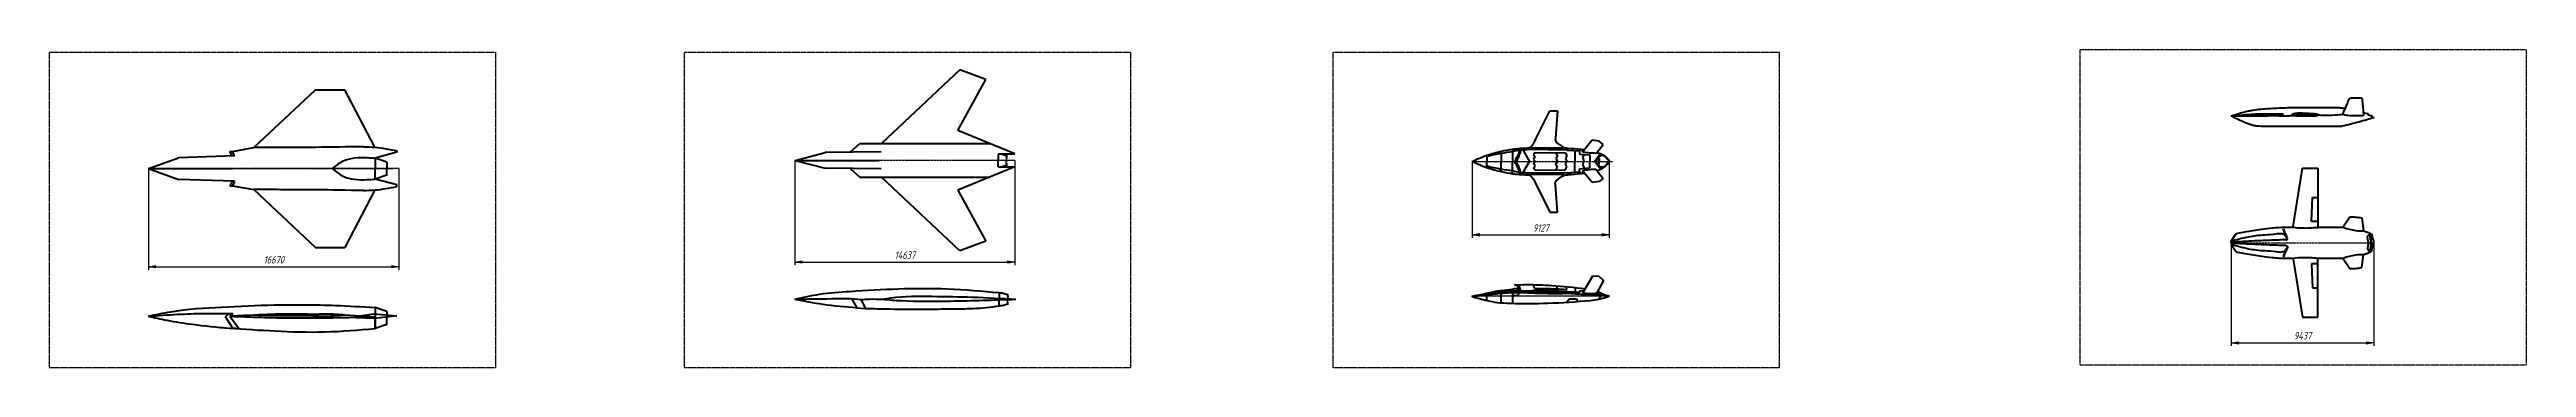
# Model space of a CAD drawing. Header units: millimetres. Extents: x -985956116104 to 1932156, y -552630487266 to 633586.
# Drawn here: x 27582 to 29230, y -231651 to -231440 of the extents above; entities that cross this region are included whole.
import ezdxf

# ---------------------------------------------------------------- set-up
doc = ezdxf.new("R2010")
doc.units = ezdxf.units.MM
doc.linetypes.add('CENTER', pattern=[2, 1.25, -0.25, 0.25, -0.25])
doc.linetypes.add('DASHED', pattern=[0.75, 0.5, -0.25])
for name, color, linetype, lineweight in [('_axes (Оси)', 6, 'CENTER', 30), ('_basic (Основной)', 4, 'Continuous', 60), ('_contour (Тонкий)', 7, 'Continuous', 30), ('_invisible (Невидимый)', 1, 'DASHED', 30)]:
    doc.layers.add(name, color=color, linetype=linetype, lineweight=lineweight)
doc.styles.add('ESKD', font='eskd.shx', dxfattribs={"oblique": 15, "height": 5})
doc.dimstyles.new('ESKD', dxfattribs={"dimtxt": 5, "dimasz": 5, "dimexe": 2, "dimexo": 0, "dimgap": 2, "dimtad": 1, "dimtoh": 1, "dimzin": 12, "dimdsep": 46, "dimtxsty": 'ESKD', "dimblk1": 'OPEN', "dimblk2": 'OPEN', "dimsah": 1, "dimcen": 5, "dimclrd": 256, "dimclre": 256, "dimclrt": 2, "dimadec": 0, "dimazin": 0, "dimtfac": 1, "dimtmove": 0, "dimatfit": 3, "dimldrblk": 'OPEN', "dimfxl": 1, "dimtolj": 1, "dimtzin": 12, "dimlwd": -1, "dimlwe": -1, "dimarcsym": 0})

# ---------------------------------------------------------------- blocks, each defined once
blk = doc.blocks.new('_OPEN')
at = {"color": 0, "linetype": 'ByBlock'}
for p, q in [((-1, 0.17), (0, 0)), ((0, 0), (-1, -0.17)), ((0, 0), (-1, 0))]:
    blk.add_line(p, q, dxfattribs=at)
blk = doc.blocks.new('*D89')
at = {"layer": '_contour (Тонкий)', "transparency": 16777216}
for p, q in [((27647.9, -231519), (27647.9, -231586.3)), ((27814.6, -231519), (27814.6, -231586.3)), ((27652.9, -231584.3), (27809.6, -231584.3))]:
    blk.add_line(p, q, dxfattribs=at)
at = {"layer": 'Defpoints', "color": 0, "transparency": 16777216}
for p in [(27647.9, -231519), (27814.6, -231519), (27814.6, -231584.3)]:
    blk.add_point(p, dxfattribs=at)
at = {"layer": '_contour (Тонкий)', "transparency": 16777216, "xscale": 5, "yscale": 5, "zscale": 5, "rotation": 180}
blk.add_blockref('_OPEN', (27647.9, -231584.3), dxfattribs=at)
at = {"layer": '_contour (Тонкий)', "transparency": 16777216, "xscale": 5, "yscale": 5, "zscale": 5}
blk.add_blockref('_OPEN', (27814.6, -231584.3), dxfattribs=at)
at = {"layer": '_contour (Тонкий)', "color": 2, "transparency": 16777216, "insert": (27731.3, -231579.7), "char_height": 5, "attachment_point": 5, "style": 'ESKD'}
blk.add_mtext('\\A1;16670', dxfattribs=at)
blk = doc.blocks.new('*D90')
at = {"layer": '_contour (Тонкий)', "transparency": 16777216}
for p, q in [((28078.1, -231513.5), (28078.1, -231583.2)), ((28224.4, -231513.5), (28224.4, -231583.2)), ((28083.1, -231581.2), (28219.4, -231581.2))]:
    blk.add_line(p, q, dxfattribs=at)
at = {"layer": 'Defpoints', "color": 0, "transparency": 16777216}
for p in [(28078.1, -231513.5), (28224.4, -231513.5), (28224.4, -231581.2)]:
    blk.add_point(p, dxfattribs=at)
at = {"layer": '_contour (Тонкий)', "transparency": 16777216, "xscale": 5, "yscale": 5, "zscale": 5, "rotation": 180}
blk.add_blockref('_OPEN', (28078.1, -231581.2), dxfattribs=at)
at = {"layer": '_contour (Тонкий)', "transparency": 16777216, "xscale": 5, "yscale": 5, "zscale": 5}
blk.add_blockref('_OPEN', (28224.4, -231581.2), dxfattribs=at)
at = {"layer": '_contour (Тонкий)', "color": 2, "transparency": 16777216, "insert": (28151.3, -231576.6), "char_height": 5, "attachment_point": 5, "style": 'ESKD'}
blk.add_mtext('\\A1;14637', dxfattribs=at)
blk = doc.blocks.new('*D91')
at = {"layer": '_contour (Тонкий)', "transparency": 16777216}
for p, q in [((28528.9, -231514.2), (28528.9, -231565.1)), ((28620.1, -231514.2), (28620.1, -231565.1)), ((28533.9, -231563.1), (28615.1, -231563.1))]:
    blk.add_line(p, q, dxfattribs=at)
at = {"layer": 'Defpoints', "color": 0, "transparency": 16777216}
for p in [(28528.9, -231514.2), (28620.1, -231514.2), (28620.1, -231563.1)]:
    blk.add_point(p, dxfattribs=at)
at = {"layer": '_contour (Тонкий)', "transparency": 16777216, "xscale": 5, "yscale": 5, "zscale": 5, "rotation": 180}
blk.add_blockref('_OPEN', (28528.9, -231563.1), dxfattribs=at)
at = {"layer": '_contour (Тонкий)', "transparency": 16777216, "xscale": 5, "yscale": 5, "zscale": 5}
blk.add_blockref('_OPEN', (28620.1, -231563.1), dxfattribs=at)
at = {"layer": '_contour (Тонкий)', "color": 2, "transparency": 16777216, "insert": (28574.5, -231558.5), "char_height": 5, "attachment_point": 5, "style": 'ESKD'}
blk.add_mtext('\\A1;9127', dxfattribs=at)
blk = doc.blocks.new('*D92')
at = {"layer": '_contour (Тонкий)', "transparency": 16777216}
for p, q in [((29034, -231568.3), (29034, -231637.1)), ((29128.8, -231568.3), (29128.8, -231637.1)), ((29039, -231635.1), (29123.8, -231635.1))]:
    blk.add_line(p, q, dxfattribs=at)
at = {"layer": 'Defpoints', "color": 0, "transparency": 16777216}
for p in [(29034, -231568.3), (29128.8, -231568.3), (29128.8, -231635.1)]:
    blk.add_point(p, dxfattribs=at)
at = {"layer": '_contour (Тонкий)', "transparency": 16777216, "xscale": 5, "yscale": 5, "zscale": 5, "rotation": 180}
blk.add_blockref('_OPEN', (29034, -231635.1), dxfattribs=at)
at = {"layer": '_contour (Тонкий)', "transparency": 16777216, "xscale": 5, "yscale": 5, "zscale": 5}
blk.add_blockref('_OPEN', (29128.8, -231635.1), dxfattribs=at)
at = {"layer": '_contour (Тонкий)', "color": 2, "transparency": 16777216, "insert": (29081.4, -231630.3), "char_height": 5, "attachment_point": 5, "style": 'ESKD'}
blk.add_mtext('\\A1;9437', dxfattribs=at)

msp = doc.modelspace()

# ---------------------------------------------------------------- linework, layer by layer
at = {"layer": '_axes (Оси)', "transparency": 33554687}
for p, q in [((27647.891, -231518.975), (27768.791, -231518.975)), ((27647.891, -231518.975), (27810.95, -231518.975)), ((27647.891, -231518.975), (27798.691, -231518.975)), ((27647.891, -231518.975), (27768.791, -231518.975)), ((27647.891, -231518.975), (27810.95, -231518.975)), ((27647.891, -231518.975), (27798.691, -231518.975)), ((27814.591, -231518.975), (27647.891, -231518.975)), ((27647.891, -231518.975), (27768.791, -231518.975)), ((27647.891, -231518.975), (27810.95, -231518.975)), ((27647.891, -231518.975), (27798.691, -231518.975)), ((27647.891, -231518.975), (27768.791, -231518.975)), ((27647.891, -231518.975), (27810.95, -231518.975)), ((27647.891, -231518.975), (27798.691, -231518.975)), ((27814.591, -231518.975), (27647.891, -231518.975)), ((27647.891, -231518.975), (27768.791, -231518.975)), ((27647.891, -231518.975), (27810.95, -231518.975)), ((27647.891, -231518.975), (27798.691, -231518.975)), ((27647.891, -231518.975), (27768.791, -231518.975)), ((27647.891, -231518.975), (27810.95, -231518.975)), ((27647.891, -231518.975), (27798.691, -231518.975)), ((27814.591, -231518.975), (27647.891, -231518.975)), ((27647.891, -231518.975), (27768.791, -231518.975)), ((27647.891, -231518.975), (27810.95, -231518.975)), ((27647.891, -231518.975), (27798.691, -231518.975)), ((27647.891, -231518.975), (27768.791, -231518.975)), ((27647.891, -231518.975), (27810.95, -231518.975)), ((27647.891, -231518.975), (27798.691, -231518.975)), ((27814.591, -231518.975), (27647.891, -231518.975)), ((27647.891, -231518.975), (27768.791, -231518.975)), ((27647.891, -231518.975), (27810.95, -231518.975)), ((27647.891, -231518.975), (27798.691, -231518.975)), ((27647.891, -231518.975), (27768.791, -231518.975)), ((27647.891, -231518.975), (27810.95, -231518.975)), ((27647.891, -231518.975), (27798.691, -231518.975)), ((27814.591, -231518.975), (27647.891, -231518.975)), ((27647.891, -231518.975), (27768.791, -231518.975)), ((27647.891, -231518.975), (27810.95, -231518.975)), ((27647.891, -231518.975), (27798.691, -231518.975)), ((27647.891, -231518.975), (27768.791, -231518.975)), ((27647.891, -231518.975), (27810.95, -231518.975)), ((27647.891, -231518.975), (27798.691, -231518.975)), ((27814.591, -231518.975), (27647.891, -231518.975)), ((27647.891, -231518.975), (27768.791, -231518.975)), ((27647.891, -231518.975), (27810.95, -231518.975)), ((27647.891, -231518.975), (27798.691, -231518.975)), ((27647.891, -231518.975), (27768.791, -231518.975)), ((27647.891, -231518.975), (27810.95, -231518.975)), ((27647.891, -231518.975), (27798.691, -231518.975)), ((27814.591, -231518.975), (27647.891, -231518.975)), ((27647.891, -231518.975), (27768.791, -231518.975)), ((27647.891, -231518.975), (27810.95, -231518.975)), ((27647.891, -231518.975), (27798.691, -231518.975)), ((27647.891, -231518.975), (27768.791, -231518.975)), ((27647.891, -231518.975), (27810.95, -231518.975)), ((27647.891, -231518.975), (27798.691, -231518.975)), ((27814.591, -231518.975), (27647.891, -231518.975)), ((27647.891, -231518.975), (27768.791, -231518.975)), ((27647.891, -231518.975), (27810.95, -231518.975)), ((27647.891, -231518.975), (27798.691, -231518.975)), ((27647.891, -231518.975), (27768.791, -231518.975)), ((27647.891, -231518.975), (27810.95, -231518.975)), ((27647.891, -231518.975), (27798.691, -231518.975)), ((27814.591, -231518.975), (27647.891, -231518.975)), ((27647.891, -231518.975), (27768.791, -231518.975)), ((27647.891, -231518.975), (27810.95, -231518.975)), ((27647.891, -231518.975), (27798.691, -231518.975)), ((27647.891, -231518.975), (27768.791, -231518.975)), ((27647.891, -231518.975), (27810.95, -231518.975)), ((27647.891, -231518.975), (27798.691, -231518.975)), ((27814.591, -231518.975), (27647.891, -231518.975)), ((27647.891, -231518.975), (27768.791, -231518.975)), ((27647.891, -231518.975), (27810.95, -231518.975)), ((27647.891, -231518.975), (27798.691, -231518.975)), ((27647.891, -231518.975), (27768.791, -231518.975)), ((27647.891, -231518.975), (27810.95, -231518.975)), ((27647.891, -231518.975), (27798.691, -231518.975)), ((27814.591, -231518.975), (27647.891, -231518.975)), ((27647.891, -231518.975), (27768.791, -231518.975)), ((27647.891, -231518.975), (27810.95, -231518.975)), ((27647.891, -231518.975), (27798.691, -231518.975)), ((27647.891, -231518.975), (27768.791, -231518.975)), ((27647.891, -231518.975), (27810.95, -231518.975)), ((27647.891, -231518.975), (27798.691, -231518.975)), ((27814.591, -231518.975), (27647.891, -231518.975)), ((27647.891, -231518.975), (27768.791, -231518.975)), ((27647.891, -231518.975), (27810.95, -231518.975)), ((27647.891, -231518.975), (27798.691, -231518.975)), ((27647.891, -231518.975), (27768.791, -231518.975)), ((27647.891, -231518.975), (27810.95, -231518.975)), ((27647.891, -231518.975), (27798.691, -231518.975)), ((27814.591, -231518.975), (27647.891, -231518.975)), ((27647.891, -231518.975), (27768.791, -231518.975)), ((27647.891, -231518.975), (27810.95, -231518.975)), ((27647.891, -231518.975), (27798.691, -231518.975)), ((27647.891, -231518.975), (27768.791, -231518.975)), ((27647.891, -231518.975), (27810.95, -231518.975)), ((27647.891, -231518.975), (27798.691, -231518.975)), ((27814.591, -231518.975), (27647.891, -231518.975)), ((27647.891, -231518.975), (27768.791, -231518.975)), ((27647.891, -231518.975), (27810.95, -231518.975)), ((27647.891, -231518.975), (27798.691, -231518.975)), ((27647.891, -231518.975), (27768.791, -231518.975)), ((27647.891, -231518.975), (27810.95, -231518.975)), ((27647.891, -231518.975), (27798.691, -231518.975)), ((27814.591, -231518.975), (27647.891, -231518.975)), ((27647.891, -231518.975), (27768.791, -231518.975)), ((27647.891, -231518.975), (27810.95, -231518.975)), ((27647.891, -231518.975), (27798.691, -231518.975)), ((27647.891, -231518.975), (27768.791, -231518.975)), ((27647.891, -231518.975), (27810.95, -231518.975)), ((27647.891, -231518.975), (27798.691, -231518.975)), ((27814.591, -231518.975), (27647.891, -231518.975)), ((28224.434, -231513.461), (28078.134, -231513.461)), ((28224.434, -231513.461), (28078.134, -231513.461)), ((28528.865, -231514.157), (28622.442, -231514.157)), ((28528.865, -231514.157), (28622.442, -231514.157)), ((29034.019, -231568.314), (29128.751, -231568.314)), ((29034.019, -231568.314), (29128.751, -231568.314))]:
    msp.add_line(p, q, dxfattribs=at)
at = {"layer": '_basic (Основной)', "transparency": 33554687}
for p, q in [((28187.843, -231453.253), (28135.655, -231502.261)), ((28186.475, -231493.6), (28205.242, -231459.526)), ((28205.242, -231459.526), (28187.843, -231453.253)), ((27718.115, -231504.975), (27759.041, -231466.43)), ((27759.041, -231466.43), (27778.541, -231466.43)), ((27798.592, -231504.764), (27778.541, -231466.43)), ((28224.434, -231509.042), (28186.475, -231493.6)), ((28570.994, -231499.66), (28580.472, -231480.397)), ((28580.472, -231480.397), (28585.66, -231480.395)), ((28585.66, -231480.395), (28584.226, -231498.636)), ((29081.482, -231483.104), (29074.657, -231482.931)), ((29127.634, -231483.798), (29127.634, -231484.972)), ((29127.634, -231484.972), (29129.037, -231484.972)), ((27647.891, -231518.975), (27667.993, -231511.826)), ((27705.161, -231510.531), (27667.993, -231511.826)), ((27703.61, -231510.693), (27702.115, -231507.475)), ((27702.115, -231507.475), (27703.741, -231507.475)), ((27703.741, -231507.475), (27718.115, -231504.975)), ((27705.161, -231510.531), (27703.741, -231507.475)), ((27798.723, -231512.005), (27798.803, -231518.975)), ((27813.234, -231508.101), (27798.803, -231511.983)), ((27806.464, -231514.683), (27798.803, -231511.983)), ((27813.234, -231507.045), (27813.234, -231508.101)), ((28078.21, -231513.461), (28098.311, -231508.321)), ((28135.479, -231507.777), (28098.311, -231508.321)), ((28115.174, -231507.777), (28121.23, -231502.261)), ((28121.23, -231502.261), (28207.764, -231502.261)), ((28213.37, -231509.042), (28213.37, -231513.461)), ((28213.37, -231509.042), (28224.434, -231509.042)), ((28213.37, -231509.223), (28215.284, -231509.223)), ((28215.284, -231509.223), (28219.333, -231510.424)), ((28219.281, -231510.868), (28218.537, -231511.326)), ((28218.537, -231511.326), (28219.241, -231511.966)), ((28219.241, -231511.966), (28218.558, -231512.718)), ((28219.333, -231510.424), (28218.85, -231510.633)), ((28218.85, -231510.633), (28219.281, -231510.868)), ((28538.493, -231510.088), (28538.493, -231514.157)), ((28548.215, -231507.384), (28548.215, -231514.157)), ((28555.763, -231505.955), (28555.763, -231514.157)), ((28562.524, -231506.566), (28567.085, -231514.157)), ((28566.134, -231506.332), (28564.532, -231505.283)), ((28592.016, -231506.593), (28566.134, -231506.332)), ((28567.923, -231505.425), (28566.961, -231504.923)), ((28589.681, -231505.429), (28567.923, -231505.425)), ((28570.649, -231511.198), (28569.602, -231512.783)), ((28570.707, -231508.212), (28569.714, -231509.714)), ((28569.714, -231509.714), (28570.649, -231511.198)), ((28570.707, -231508.212), (28591.04, -231508.48)), ((28584.532, -231508.394), (28585.507, -231510.386)), ((28585.507, -231510.386), (28584.537, -231512.215)), ((28584.537, -231512.215), (28585.572, -231514.157)), ((28590.346, -231504.955), (28589.681, -231505.429)), ((28591.925, -231510.461), (28590.893, -231512.245)), ((28590.893, -231512.245), (28591.856, -231514.157)), ((28591.04, -231508.48), (28591.925, -231510.461)), ((28592.929, -231505.369), (28592.016, -231506.593)), ((28592.016, -231506.593), (28600.342, -231507.194)), ((28597.217, -231506.968), (28597.243, -231514.157)), ((28600.342, -231507.194), (28600.837, -231506.037)), ((28600.342, -231507.194), (28600.345, -231509.285)), ((28600.345, -231509.285), (28607.07, -231509.816)), ((28602.466, -231511.826), (28603.264, -231509.515)), ((28602.466, -231511.826), (28603.202, -231514.157)), ((28608.723, -231500.046), (28602.944, -231507.041)), ((28607.07, -231509.816), (28607.07, -231514.157)), ((28613.421, -231500.775), (28608.723, -231500.046)), ((28614.178, -231508.945), (28610.375, -231514.157)), ((28611.249, -231508.819), (28616.01, -231502.835)), ((28613.264, -231512.242), (28612.182, -231512.235)), ((28613.123, -231512.241), (28613.112, -231514.157)), ((28613.264, -231512.242), (28613.264, -231514.157)), ((28616.01, -231502.835), (28613.421, -231500.775)), ((27647.891, -231518.975), (27687.891, -231518.975)), ((27647.891, -231518.975), (27703.891, -231518.975)), ((27647.891, -231518.975), (27667.993, -231526.124)), ((27647.891, -231518.975), (27687.891, -231518.975)), ((27647.891, -231518.975), (27703.891, -231518.975)), ((27647.891, -231518.975), (27687.891, -231518.975)), ((27647.891, -231518.975), (27703.891, -231518.975)), ((27647.891, -231518.975), (27687.891, -231518.975)), ((27647.891, -231518.975), (27703.891, -231518.975)), ((27647.891, -231518.975), (27687.891, -231518.975)), ((27647.891, -231518.975), (27703.891, -231518.975)), ((27647.891, -231518.975), (27687.891, -231518.975)), ((27647.891, -231518.975), (27703.891, -231518.975)), ((27647.891, -231518.975), (27687.891, -231518.975)), ((27647.891, -231518.975), (27703.891, -231518.975)), ((27647.891, -231518.975), (27687.891, -231518.975)), ((27647.891, -231518.975), (27703.891, -231518.975)), ((27647.891, -231518.975), (27687.891, -231518.975)), ((27647.891, -231518.975), (27703.891, -231518.975)), ((27647.891, -231518.975), (27687.891, -231518.975)), ((27647.891, -231518.975), (27703.891, -231518.975)), ((27647.891, -231518.975), (27687.891, -231518.975)), ((27647.891, -231518.975), (27703.891, -231518.975)), ((27647.891, -231518.975), (27687.891, -231518.975)), ((27647.891, -231518.975), (27703.891, -231518.975)), ((27647.891, -231518.975), (27687.891, -231518.975)), ((27647.891, -231518.975), (27703.891, -231518.975)), ((27647.891, -231518.975), (27687.891, -231518.975)), ((27647.891, -231518.975), (27703.891, -231518.975)), ((27647.891, -231518.975), (27687.891, -231518.975)), ((27647.891, -231518.975), (27703.891, -231518.975)), ((27647.891, -231518.975), (27687.891, -231518.975)), ((27647.891, -231518.975), (27703.891, -231518.975)), ((27647.891, -231518.975), (27687.891, -231518.975)), ((27647.891, -231518.975), (27703.891, -231518.975)), ((27647.891, -231518.975), (27687.891, -231518.975)), ((27647.891, -231518.975), (27703.891, -231518.975)), ((27647.891, -231518.975), (27687.891, -231518.975)), ((27647.891, -231518.975), (27703.891, -231518.975)), ((27647.891, -231518.975), (27687.891, -231518.975)), ((27647.891, -231518.975), (27703.891, -231518.975)), ((27647.891, -231518.975), (27687.891, -231518.975)), ((27647.891, -231518.975), (27703.891, -231518.975)), ((27647.891, -231518.975), (27687.891, -231518.975)), ((27647.891, -231518.975), (27703.891, -231518.975)), ((27647.891, -231518.975), (27687.891, -231518.975)), ((27647.891, -231518.975), (27703.891, -231518.975)), ((27647.891, -231518.975), (27687.891, -231518.975)), ((27647.891, -231518.975), (27703.891, -231518.975)), ((27647.891, -231518.975), (27687.891, -231518.975)), ((27647.891, -231518.975), (27703.891, -231518.975)), ((27647.891, -231518.975), (27687.891, -231518.975)), ((27647.891, -231518.975), (27703.891, -231518.975)), ((27647.891, -231518.975), (27687.891, -231518.975)), ((27647.891, -231518.975), (27703.891, -231518.975)), ((27647.891, -231518.975), (27687.891, -231518.975)), ((27647.891, -231518.975), (27703.891, -231518.975)), ((27647.891, -231518.975), (27687.891, -231518.975)), ((27647.891, -231518.975), (27703.891, -231518.975)), ((27647.891, -231518.975), (27687.891, -231518.975)), ((27647.891, -231518.975), (27703.891, -231518.975)), ((27647.891, -231518.975), (27687.891, -231518.975)), ((27647.891, -231518.975), (27703.891, -231518.975)), ((27647.891, -231518.975), (27687.891, -231518.975)), ((27647.891, -231518.975), (27703.891, -231518.975)), ((27705.161, -231527.419), (27667.993, -231526.124)), ((27703.61, -231527.257), (27702.115, -231530.475)), ((27705.161, -231527.419), (27703.741, -231530.475)), ((27798.803, -231525.967), (27798.803, -231518.975)), ((27806.464, -231523.267), (27798.803, -231525.967)), ((27813.234, -231529.849), (27798.803, -231525.967)), ((27806.464, -231514.683), (27806.464, -231518.975)), ((27806.464, -231523.267), (27806.464, -231518.975)), ((28078.21, -231513.461), (28118.21, -231513.461)), ((28078.21, -231513.461), (28134.21, -231513.461)), ((28078.21, -231513.461), (28098.311, -231518.6)), ((28078.21, -231513.461), (28118.21, -231513.461)), ((28078.21, -231513.461), (28134.21, -231513.461)), ((28078.21, -231513.461), (28118.21, -231513.461)), ((28078.21, -231513.461), (28134.21, -231513.461)), ((28078.21, -231513.461), (28118.21, -231513.461)), ((28078.21, -231513.461), (28134.21, -231513.461)), ((28078.21, -231513.461), (28118.21, -231513.461)), ((28078.21, -231513.461), (28134.21, -231513.461)), ((28078.21, -231513.461), (28118.21, -231513.461)), ((28078.21, -231513.461), (28134.21, -231513.461)), ((28078.21, -231513.461), (28118.21, -231513.461)), ((28078.21, -231513.461), (28134.21, -231513.461)), ((28078.21, -231513.461), (28118.21, -231513.461)), ((28078.21, -231513.461), (28134.21, -231513.461)), ((28078.21, -231513.461), (28118.21, -231513.461)), ((28078.21, -231513.461), (28134.21, -231513.461)), ((28078.21, -231513.461), (28118.21, -231513.461)), ((28078.21, -231513.461), (28134.21, -231513.461)), ((28078.21, -231513.461), (28118.21, -231513.461)), ((28078.21, -231513.461), (28134.21, -231513.461)), ((28078.21, -231513.461), (28118.21, -231513.461)), ((28078.21, -231513.461), (28134.21, -231513.461)), ((28078.21, -231513.461), (28118.21, -231513.461)), ((28078.21, -231513.461), (28134.21, -231513.461)), ((28078.21, -231513.461), (28118.21, -231513.461)), ((28078.21, -231513.461), (28134.21, -231513.461)), ((28078.21, -231513.461), (28118.21, -231513.461)), ((28078.21, -231513.461), (28134.21, -231513.461)), ((28078.21, -231513.461), (28118.21, -231513.461)), ((28078.21, -231513.461), (28134.21, -231513.461)), ((28078.21, -231513.461), (28118.21, -231513.461)), ((28078.21, -231513.461), (28134.21, -231513.461)), ((28078.21, -231513.461), (28118.21, -231513.461)), ((28078.21, -231513.461), (28134.21, -231513.461)), ((28078.21, -231513.461), (28118.21, -231513.461)), ((28078.21, -231513.461), (28134.21, -231513.461)), ((28078.21, -231513.461), (28118.21, -231513.461)), ((28078.21, -231513.461), (28134.21, -231513.461)), ((28078.21, -231513.461), (28118.21, -231513.461)), ((28078.21, -231513.461), (28134.21, -231513.461)), ((28078.21, -231513.461), (28118.21, -231513.461)), ((28078.21, -231513.461), (28134.21, -231513.461)), ((28078.21, -231513.461), (28118.21, -231513.461)), ((28078.21, -231513.461), (28134.21, -231513.461)), ((28078.21, -231513.461), (28118.21, -231513.461)), ((28078.21, -231513.461), (28134.21, -231513.461)), ((28078.21, -231513.461), (28118.21, -231513.461)), ((28078.21, -231513.461), (28134.21, -231513.461)), ((28078.21, -231513.461), (28118.21, -231513.461)), ((28078.21, -231513.461), (28134.21, -231513.461)), ((28078.21, -231513.461), (28118.21, -231513.461)), ((28078.21, -231513.461), (28134.21, -231513.461)), ((28078.21, -231513.461), (28118.21, -231513.461)), ((28078.21, -231513.461), (28134.21, -231513.461)), ((28078.21, -231513.461), (28118.21, -231513.461)), ((28078.21, -231513.461), (28134.21, -231513.461)), ((28078.21, -231513.461), (28118.21, -231513.461)), ((28078.21, -231513.461), (28134.21, -231513.461)), ((28078.21, -231513.461), (28118.21, -231513.461)), ((28078.21, -231513.461), (28134.21, -231513.461)), ((28078.21, -231513.461), (28118.21, -231513.461)), ((28078.21, -231513.461), (28118.21, -231513.461)), ((28078.21, -231513.461), (28134.21, -231513.461)), ((28078.21, -231513.461), (28118.21, -231513.461)), ((28078.21, -231513.461), (28134.21, -231513.461)), ((28078.21, -231513.461), (28118.21, -231513.461)), ((28078.21, -231513.461), (28134.21, -231513.461)), ((28078.21, -231513.461), (28118.21, -231513.461)), ((28078.21, -231513.461), (28134.21, -231513.461)), ((28078.21, -231513.461), (28118.21, -231513.461)), ((28078.21, -231513.461), (28134.21, -231513.461)), ((28078.21, -231513.461), (28118.21, -231513.461)), ((28078.21, -231513.461), (28134.21, -231513.461)), ((28078.21, -231513.461), (28118.21, -231513.461)), ((28078.21, -231513.461), (28134.21, -231513.461)), ((28078.21, -231513.461), (28118.21, -231513.461)), ((28078.21, -231513.461), (28134.21, -231513.461)), ((28078.21, -231513.461), (28118.21, -231513.461)), ((28078.21, -231513.461), (28134.21, -231513.461)), ((28078.21, -231513.461), (28118.21, -231513.461)), ((28078.21, -231513.461), (28134.21, -231513.461)), ((28078.21, -231513.461), (28118.21, -231513.461)), ((28078.21, -231513.461), (28134.21, -231513.461)), ((28078.21, -231513.461), (28118.21, -231513.461)), ((28078.21, -231513.461), (28134.21, -231513.461)), ((28078.21, -231513.461), (28118.21, -231513.461)), ((28078.21, -231513.461), (28134.21, -231513.461)), ((28078.21, -231513.461), (28118.21, -231513.461)), ((28078.21, -231513.461), (28134.21, -231513.461)), ((28078.21, -231513.461), (28118.21, -231513.461)), ((28078.21, -231513.461), (28134.21, -231513.461)), ((28078.21, -231513.461), (28118.21, -231513.461)), ((28078.21, -231513.461), (28134.21, -231513.461)), ((28078.21, -231513.461), (28118.21, -231513.461)), ((28078.21, -231513.461), (28134.21, -231513.461)), ((28078.21, -231513.461), (28118.21, -231513.461)), ((28078.21, -231513.461), (28134.21, -231513.461)), ((28078.21, -231513.461), (28118.21, -231513.461)), ((28078.21, -231513.461), (28134.21, -231513.461)), ((28078.21, -231513.461), (28118.21, -231513.461)), ((28078.21, -231513.461), (28134.21, -231513.461)), ((28078.21, -231513.461), (28118.21, -231513.461)), ((28078.21, -231513.461), (28134.21, -231513.461)), ((28078.21, -231513.461), (28118.21, -231513.461)), ((28078.21, -231513.461), (28134.21, -231513.461)), ((28078.21, -231513.461), (28118.21, -231513.461)), ((28078.21, -231513.461), (28134.21, -231513.461)), ((28078.21, -231513.461), (28118.21, -231513.461)), ((28078.21, -231513.461), (28134.21, -231513.461)), ((28078.21, -231513.461), (28118.21, -231513.461)), ((28078.21, -231513.461), (28134.21, -231513.461)), ((28078.21, -231513.461), (28118.21, -231513.461)), ((28078.21, -231513.461), (28134.21, -231513.461)), ((28078.21, -231513.461), (28118.21, -231513.461)), ((28078.21, -231513.461), (28134.21, -231513.461)), ((28078.21, -231513.461), (28118.21, -231513.461)), ((28078.21, -231513.461), (28134.21, -231513.461)), ((28078.21, -231513.461), (28118.21, -231513.461)), ((28078.21, -231513.461), (28134.21, -231513.461)), ((28078.21, -231513.461), (28118.21, -231513.461)), ((28078.21, -231513.461), (28134.21, -231513.461)), ((28078.21, -231513.461), (28118.21, -231513.461)), ((28078.21, -231513.461), (28134.21, -231513.461)), ((28078.21, -231513.461), (28118.21, -231513.461)), ((28135.479, -231519.145), (28098.311, -231518.6)), ((28115.174, -231519.145), (28121.23, -231524.661)), ((28121.23, -231524.661), (28207.764, -231524.661)), ((28187.843, -231573.669), (28135.655, -231524.661)), ((28224.434, -231517.879), (28186.475, -231533.321)), ((28213.37, -231517.879), (28213.37, -231513.461)), ((28213.37, -231517.698), (28215.284, -231517.698)), ((28213.37, -231517.879), (28224.434, -231517.879)), ((28215.284, -231517.698), (28219.333, -231516.497)), ((28218.537, -231515.596), (28219.241, -231514.956)), ((28219.281, -231516.053), (28218.537, -231515.596)), ((28218.558, -231512.718), (28219.263, -231513.461)), ((28218.558, -231514.203), (28219.263, -231513.461)), ((28219.241, -231514.956), (28218.558, -231514.203)), ((28218.85, -231516.288), (28219.281, -231516.053)), ((28219.333, -231516.497), (28218.85, -231516.288)), ((28538.493, -231518.226), (28538.493, -231514.157)), ((28548.215, -231520.93), (28548.215, -231514.157)), ((28555.763, -231522.359), (28555.763, -231514.157)), ((28562.524, -231521.748), (28567.085, -231514.157)), ((28566.134, -231521.982), (28564.532, -231523.031)), ((28592.016, -231521.721), (28566.134, -231521.982)), ((28567.923, -231522.889), (28566.961, -231523.39)), ((28589.681, -231522.885), (28567.923, -231522.889)), ((28569.602, -231512.783), (28570.66, -231514.157)), ((28569.602, -231515.531), (28570.66, -231514.157)), ((28570.649, -231517.115), (28569.602, -231515.531)), ((28569.714, -231518.599), (28570.649, -231517.115)), ((28570.707, -231520.101), (28569.714, -231518.599)), ((28570.707, -231520.101), (28591.04, -231519.834)), ((28570.994, -231528.653), (28580.472, -231547.916)), ((28584.532, -231519.919), (28585.507, -231517.927)), ((28584.537, -231516.099), (28585.572, -231514.157)), ((28585.507, -231517.927), (28584.537, -231516.099)), ((28590.346, -231523.359), (28589.681, -231522.885)), ((28590.893, -231516.069), (28591.856, -231514.157)), ((28591.925, -231517.853), (28590.893, -231516.069)), ((28591.04, -231519.834), (28591.925, -231517.853)), ((28592.016, -231521.721), (28600.342, -231521.12)), ((28592.929, -231522.945), (28592.016, -231521.721)), ((28597.217, -231521.346), (28597.243, -231514.157)), ((28600.342, -231521.12), (28600.345, -231519.029)), ((28600.342, -231521.12), (28600.837, -231522.277)), ((28600.345, -231519.029), (28607.07, -231518.498)), ((28602.466, -231516.487), (28603.202, -231514.157)), ((28602.466, -231516.487), (28603.264, -231518.798)), ((28608.723, -231528.268), (28602.944, -231521.273)), ((28607.07, -231518.498), (28607.07, -231514.157)), ((28613.421, -231527.539), (28608.723, -231528.268)), ((28614.178, -231519.369), (28610.375, -231514.157)), ((28611.249, -231519.495), (28616.01, -231525.479)), ((28613.264, -231516.072), (28612.182, -231516.078)), ((28613.123, -231516.073), (28613.112, -231514.157)), ((28613.264, -231516.072), (28613.264, -231514.157)), ((28616.01, -231525.479), (28613.421, -231527.539)), ((29075.266, -231557.432), (29081.398, -231518.725)), ((29081.398, -231518.725), (29091.65, -231518.725)), ((29091.65, -231518.725), (29091.576, -231557.066)), ((27702.115, -231530.475), (27703.741, -231530.475)), ((27703.741, -231530.475), (27718.115, -231532.975)), ((27718.115, -231532.975), (27759.041, -231571.52)), ((27798.592, -231533.186), (27778.541, -231571.52)), ((27813.234, -231530.905), (27813.234, -231529.849)), ((28186.475, -231533.321), (28205.242, -231567.395)), ((28585.66, -231547.919), (28584.226, -231529.678)), ((29087.337, -231554.254), (29088.063, -231538.308)), ((29088.063, -231538.308), (29091.612, -231538.315)), ((28580.472, -231547.916), (28585.66, -231547.919)), ((29091.581, -231554.254), (29087.337, -231554.254)), ((29092.793, -231557.993), (29108.237, -231557.993)), ((29108.237, -231557.993), (29112.945, -231551.134)), ((29120.969, -231551.78), (29121.941, -231560.343)), ((27759.041, -231571.52), (27778.541, -231571.52)), ((28205.242, -231567.395), (28187.843, -231573.669)), ((29034.301, -231566.554), (29036.798, -231562.961)), ((29034.301, -231570.073), (29036.798, -231573.666)), ((29120.969, -231584.847), (29121.941, -231576.284)), ((28602.563, -231601.618), (28609.071, -231590.288)), ((28609.071, -231590.288), (28613.036, -231590.61)), ((28616.218, -231593.519), (28611.579, -231602.167)), ((28613.036, -231590.61), (28616.218, -231593.519)), ((29075.266, -231579.195), (29081.398, -231617.902)), ((29091.581, -231582.373), (29087.337, -231582.373)), ((29087.337, -231582.373), (29088.063, -231598.319)), ((29091.65, -231617.902), (29091.576, -231579.561)), ((29092.793, -231578.635), (29108.237, -231578.635)), ((29108.237, -231578.635), (29112.945, -231585.494)), ((28115.862, -231605.545), (28121.995, -231606.206)), ((28115.862, -231605.545), (28119.293, -231611.591)), ((28121.995, -231606.206), (28125.118, -231612.098)), ((28214.135, -231601.571), (28214.135, -231605.367)), ((28214.135, -231601.752), (28216.049, -231601.752)), ((28214.135, -231610.408), (28214.135, -231606.329)), ((28214.135, -231610.228), (28216.049, -231610.228)), ((28216.049, -231601.752), (28220.098, -231602.954)), ((28216.049, -231610.228), (28220.098, -231609.026)), ((28220.046, -231603.398), (28219.302, -231603.855)), ((28219.302, -231603.855), (28220.006, -231604.495)), ((28219.302, -231608.125), (28220.006, -231607.485)), ((28220.046, -231608.582), (28219.302, -231608.125)), ((28220.006, -231604.495), (28219.323, -231605.247)), ((28219.323, -231605.247), (28219.732, -231605.677)), ((28219.323, -231606.733), (28219.872, -231606.154)), ((28220.006, -231607.485), (28219.323, -231606.733)), ((28220.098, -231602.954), (28219.615, -231603.163)), ((28219.615, -231603.163), (28220.046, -231603.398)), ((28219.615, -231608.817), (28220.046, -231608.582)), ((28220.098, -231609.026), (28219.615, -231608.817)), ((28538.25, -231602.014), (28538.25, -231606.687)), ((28547.975, -231600.081), (28547.975, -231608.331)), ((28555.579, -231599.157), (28555.579, -231608.715)), ((28563.14, -231601.635), (28555.579, -231601.561)), ((28555.932, -231602.489), (28555.941, -231601.565)), ((28556.424, -231603.473), (28555.932, -231602.489)), ((28556.424, -231603.473), (28559.645, -231603.388)), ((28559.645, -231603.388), (28559.647, -231602.329)), ((28559.71, -231600.464), (28559.733, -231601.478)), ((28579.742, -231601.635), (28563.14, -231601.635)), ((28563.405, -231601.375), (28563.431, -231601.635)), ((28579.742, -231601.232), (28563.95, -231601.232)), ((28569.608, -231597.501), (28570.708, -231596.28)), ((28570.6, -231598.852), (28569.608, -231597.501)), ((28579.742, -231601.232), (28579.742, -231601.635)), ((28584.853, -231599.044), (28585.544, -231597.788)), ((28585.544, -231597.788), (28584.891, -231597.02)), ((28585.989, -231601.419), (28585.974, -231601.638)), ((28585.985, -231601.639), (28592.747, -231602.094)), ((28585.989, -231601.419), (28592.869, -231601.979)), ((28591.988, -231598.323), (28591.243, -231597.579)), ((28591.321, -231599.458), (28591.988, -231598.323)), ((28591.723, -231607.939), (28593.4, -231605.787)), ((28593.4, -231605.787), (28598.291, -231605.691)), ((28597.355, -231598.199), (28597.405, -231601.352)), ((28598.291, -231605.691), (28598.816, -231607.467)), ((28600.51, -231601.586), (28600.425, -231600.05)), ((28600.425, -231600.05), (28603.252, -231600.419)), ((29088.063, -231598.319), (29091.612, -231598.313)), ((27695.116, -231624.653), (27701.826, -231625.281)), ((27699.291, -231617.651), (27701.538, -231615.514)), ((27704.144, -231625.144), (27699.291, -231617.651)), ((27701.538, -231615.514), (27704.03, -231615.438)), ((27704.03, -231615.438), (27702.115, -231617.279)), ((27702.115, -231617.279), (27708.182, -231625.584)), ((27708.182, -231625.584), (27704.144, -231625.144)), ((27759.041, -231615.888), (27759.041, -231616.942)), ((27778.541, -231616.324), (27798.592, -231617.66)), ((27798.259, -231618.87), (27780.117, -231618.132)), ((27788.567, -231616.992), (27797.947, -231615.587)), ((27797.947, -231615.587), (27813.234, -231616.968)), ((27813.234, -231616.968), (27798.259, -231618.87)), ((27798.803, -231611.5), (27798.803, -231625.484)), ((27806.464, -231614.2), (27798.803, -231611.5)), ((27798.803, -231611.82), (27798.803, -231618.492)), ((27798.803, -231625.163), (27798.803, -231618.492)), ((27806.464, -231622.783), (27798.803, -231625.484)), ((27806.464, -231614.2), (27806.464, -231618.492)), ((27806.464, -231622.783), (27806.464, -231618.492)), ((28119.293, -231611.591), (28125.118, -231612.098)), ((29081.398, -231617.902), (29091.65, -231617.902))]:
    msp.add_line(p, q, dxfattribs=at)
msp.add_arc((28590.213, -231717.666), 116.536, 84.93041, 90.257916, dxfattribs=at)
for points in [[(29034.019, -231483.827), (29037.011, -231482.843), (29045.554, -231480.543), (29048.546, -231479.978), (29053.709, -231479.34), (29064.389, -231478.626), (29075.472, -231478.279), (29093.833, -231478.242), (29105.9, -231478.37), (29108.326, -231478.607), (29109.877, -231478.862)], [(29108.239, -231482.727), (29109.188, -231480.302), (29109.877, -231478.862), (29110.957, -231476.328), (29112.308, -231473.155), (29112.782, -231472.28)], [(29112.782, -231472.28), (29112.879, -231472.149), (29113.126, -231472.015), (29113.445, -231471.956), (29114.011, -231471.911)], [(29114.011, -231471.911), (29116.293, -231471.852), (29119.974, -231471.91), (29120.722, -231471.956)], [(29120.722, -231471.956), (29120.788, -231471.964), (29120.893, -231472.012), (29120.994, -231472.192), (29121.04, -231472.477), (29121.52, -231477.194)], [(29121.52, -231477.194), (29121.727, -231479.956), (29121.969, -231483.529)], [(29034.019, -231483.827), (29037.407, -231483.888), (29048.237, -231483.87), (29068.088, -231483.756), (29072.473, -231483.737), (29075.069, -231483.391)], [(29034.019, -231483.827), (29038.036, -231485.844), (29042.764, -231487.977), (29047.766, -231489.806), (29050.877, -231490.385), (29056.642, -231490.721), (29070.531, -231490.723), (29096.284, -231490.725), (29107.515, -231490.786)], [(29034.391, -231483.835), (29039.577, -231483.424), (29047.111, -231482.672), (29053.011, -231482.524), (29059.529, -231482.486), (29067.417, -231482.486), (29068.861, -231482.508)], [(29075.069, -231483.391), (29074.802, -231483.25), (29074.659, -231482.902), (29074.885, -231482.585), (29075.504, -231482.362)], [(29075.069, -231483.391), (29075.808, -231483.582), (29077.77, -231483.736), (29081.212, -231483.736), (29088.02, -231483.755), (29090.635, -231483.678), (29091.539, -231483.448), (29091.75, -231483.179)], [(29075.504, -231482.362), (29076.612, -231482.105), (29083.035, -231481.967), (29087.787, -231482.253), (29090.711, -231482.463), (29091.465, -231482.648), (29091.713, -231482.873), (29091.75, -231483.179)], [(29081.482, -231483.104), (29081.5, -231482.907), (29081.865, -231482.802), (29082.56, -231482.78), (29084.56, -231482.742), (29087.291, -231482.726), (29089.929, -231482.874), (29091.75, -231483.179)], [(29081.482, -231483.104), (29081.508, -231483.208), (29081.64, -231483.266), (29082.176, -231483.315), (29083.339, -231483.332), (29085.97, -231483.34), (29088.313, -231483.332), (29090.54, -231483.291), (29091.75, -231483.179)], [(29091.75, -231483.179), (29095.361, -231483.358), (29103.134, -231483.173), (29108.239, -231482.727)], [(29129.037, -231484.972), (29124.205, -231486.425), (29113.652, -231489.321), (29107.515, -231490.786)], [(29108.239, -231482.727), (29111.522, -231483.436), (29117.407, -231483.64), (29121.969, -231483.529)], [(29121.836, -231481.52), (29123.591, -231481.965), (29125.062, -231482.393)], [(29125.062, -231482.393), (29124.863, -231482.522), (29124.785, -231482.724), (29124.895, -231482.958), (29125.399, -231483.191), (29127.634, -231483.798)], [(27791.065, -231504.375), (27759.069, -231504.832), (27718.115, -231504.975)], [(27770.478, -231518.975), (27777.566, -231513.866), (27784.783, -231511.877), (27793.56, -231511.637), (27798.803, -231511.983)], [(27791.065, -231504.375), (27798.592, -231504.764), (27813.234, -231507.045)], [(28528.865, -231514.157), (28538.438, -231510.107), (28548.221, -231507.382), (28555.755, -231505.956), (28560.222, -231505.47)], [(28566.134, -231506.332), (28562.635, -231506.557), (28560.634, -231506.757), (28555.717, -231507.701), (28548.184, -231508.875), (28538.493, -231510.935)], [(28559.743, -231506.893), (28559.937, -231507.731), (28559.542, -231509.471), (28558.577, -231511.291), (28557.854, -231512.497), (28557.522, -231513.206), (28557.427, -231514.157)], [(28560.222, -231505.47), (28560.69, -231506.526), (28560.801, -231507.507), (28559.987, -231510.449), (28559.1, -231512.318), (28558.637, -231513.502), (28558.637, -231514.157)], [(28560.222, -231505.47), (28564.312, -231505.289), (28566.992, -231504.911), (28569.03, -231503.211), (28570.994, -231499.66)], [(28584.226, -231498.636), (28584.245, -231500.31), (28586.858, -231502.969), (28590.345, -231504.955), (28592.929, -231505.369)], [(28611.249, -231508.819), (28609.048, -231508.75), (28605.288, -231508.422), (28603.26, -231508.052), (28602.412, -231507.751), (28602.153, -231507.532), (28602.63, -231507.207)], [(28602.944, -231507.041), (28602.802, -231507.114), (28602.63, -231507.207)], [(28620.038, -231514.314), (28619.671, -231513.834), (28618.981, -231512.899), (28617.942, -231511.691), (28615.866, -231510.307), (28614.085, -231510.638), (28612.491, -231511.844), (28611.866, -231512.785), (28611.511, -231514.157)], [(27770.478, -231518.975), (27777.566, -231524.084), (27784.783, -231526.073), (27793.56, -231526.313), (27798.803, -231525.967)], [(28528.865, -231514.157), (28538.438, -231518.207), (28548.221, -231520.931), (28555.755, -231522.358), (28560.222, -231522.844)], [(28566.134, -231521.982), (28562.635, -231521.757), (28560.634, -231521.556), (28555.717, -231520.612), (28548.184, -231519.439), (28538.493, -231517.379)], [(28559.743, -231521.42), (28559.937, -231520.583), (28559.542, -231518.843), (28558.577, -231517.023), (28557.854, -231515.816), (28557.522, -231515.108), (28557.427, -231514.157)], [(28560.222, -231522.844), (28560.69, -231521.788), (28560.801, -231520.807), (28559.987, -231517.865), (28559.1, -231515.996), (28558.637, -231514.812), (28558.637, -231514.157)], [(28560.222, -231522.844), (28564.312, -231523.025), (28566.992, -231523.403), (28569.03, -231525.102), (28570.994, -231528.653)], [(28584.226, -231529.678), (28584.245, -231528.004), (28586.858, -231525.345), (28590.345, -231523.359), (28592.929, -231522.945)], [(28611.249, -231519.495), (28609.048, -231519.563), (28605.288, -231519.892), (28603.26, -231520.262), (28602.412, -231520.563), (28602.153, -231520.782), (28602.63, -231521.107)], [(28602.944, -231521.273), (28602.802, -231521.199), (28602.63, -231521.107)], [(28620.038, -231514), (28619.671, -231514.48), (28618.981, -231515.415), (28617.942, -231516.622), (28615.866, -231518.006), (28614.085, -231517.675), (28612.491, -231516.469), (28611.866, -231515.528), (28611.511, -231514.157)], [(27791.065, -231533.576), (27759.069, -231533.118), (27718.115, -231532.975)], [(27791.065, -231533.576), (27798.592, -231533.186), (27813.234, -231530.905)], [(29038.226, -231561.94), (29043, -231561.064), (29054.258, -231559.315), (29061.212, -231558.464), (29065.737, -231558.086), (29072.478, -231558.015), (29074.725, -231558.062)], [(29070.388, -231566.371), (29070.834, -231566.347), (29071.258, -231566.096), (29071.357, -231565.533), (29071.284, -231564.778), (29070.69, -231563.464), (29068.76, -231559.004)], [(29069.654, -231562.76), (29069.449, -231561.854), (29068.904, -231560.15), (29068.76, -231559.004)], [(29074.725, -231558.062), (29074.934, -231557.979), (29075.266, -231557.432)], [(29074.725, -231558.062), (29082.405, -231558.522), (29092.793, -231557.993)], [(29091.576, -231557.066), (29091.6, -231557.414), (29091.863, -231557.778), (29092.375, -231557.945), (29092.793, -231557.993)], [(29108.237, -231557.993), (29110.613, -231558.795), (29114.566, -231559.775), (29119.451, -231560.502), (29121.941, -231560.343)], [(29112.945, -231551.134), (29116.61, -231551.21), (29120.969, -231551.78)], [(29121.941, -231560.343), (29124.606, -231561.297), (29127.532, -231562.713)], [(29034.019, -231568.314), (29034.019, -231567.687), (29034.019, -231567.319), (29034.301, -231566.554)], [(29034.019, -231568.314), (29034.019, -231568.94), (29034.019, -231569.309), (29034.301, -231570.073)], [(29070.388, -231566.371), (29060.732, -231566.711), (29049.672, -231567.136), (29034.023, -231567.996)], [(29070.388, -231570.256), (29060.732, -231569.916), (29049.672, -231569.491), (29034.023, -231568.631)], [(29034.042, -231567.178), (29039.171, -231565.797), (29045.534, -231564.331), (29056.239, -231563.017), (29063.734, -231562.402), (29067.59, -231562.181), (29068.971, -231562.556), (29069.654, -231562.76)], [(29034.042, -231569.449), (29039.171, -231570.83), (29045.534, -231572.296), (29056.239, -231573.61), (29063.734, -231574.225), (29067.59, -231574.447), (29068.971, -231574.071), (29069.654, -231573.867)], [(29036.798, -231562.961), (29037.065, -231562.612), (29037.489, -231562.253), (29038.226, -231561.94)], [(29036.798, -231573.666), (29037.065, -231574.016), (29037.489, -231574.375), (29038.226, -231574.688)], [(29038.226, -231574.688), (29043, -231575.563), (29054.258, -231577.312), (29061.212, -231578.163), (29065.737, -231578.542), (29072.478, -231578.613), (29074.725, -231578.565)], [(29070.388, -231570.256), (29070.834, -231570.28), (29071.258, -231570.531), (29071.357, -231571.094), (29071.284, -231571.849), (29070.69, -231573.163), (29068.76, -231577.623)], [(29069.654, -231573.867), (29069.449, -231574.773), (29068.904, -231576.477), (29068.76, -231577.623)], [(29071.347, -231565.841), (29071.053, -231564.994), (29070.353, -231563.971), (29069.841, -231563.425), (29069.654, -231562.76)], [(29071.347, -231570.786), (29071.053, -231571.634), (29070.353, -231572.657), (29069.841, -231573.202), (29069.654, -231573.867)], [(29074.725, -231578.565), (29082.405, -231578.105), (29092.793, -231578.635)], [(29108.237, -231578.635), (29110.613, -231577.832), (29114.566, -231576.852), (29119.451, -231576.126), (29121.941, -231576.284)], [(29121.941, -231576.284), (29124.606, -231575.33), (29127.532, -231573.914)], [(29125.022, -231568.314), (29124.935, -231566.154), (29124.76, -231564.025), (29125.022, -231563.431), (29125.703, -231563.082), (29126.105, -231562.995), (29127.532, -231562.713)], [(29125.022, -231568.314), (29124.935, -231570.473), (29124.76, -231572.602), (29125.022, -231573.196), (29125.703, -231573.545), (29126.105, -231573.632), (29127.532, -231573.914)], [(29126.786, -231568.314), (29126.786, -231567.061), (29126.629, -231565.194), (29126.195, -231562.978)], [(29126.786, -231568.314), (29126.786, -231569.566), (29126.629, -231571.433), (29126.195, -231573.65)], [(29127.135, -231568.314), (29127.1, -231566.538), (29126.926, -231564.723), (29126.567, -231562.904)], [(29127.135, -231568.314), (29127.1, -231570.09), (29126.926, -231571.904), (29126.567, -231573.723)], [(29127.532, -231562.713), (29127.536, -231563.455), (29127.859, -231564.717), (29128.445, -231566.677), (29128.661, -231567.478), (29128.751, -231568.075), (29128.751, -231568.314)], [(29127.532, -231573.914), (29127.536, -231573.172), (29127.859, -231571.91), (29128.445, -231569.95), (29128.661, -231569.149), (29128.751, -231568.552), (29128.751, -231568.314)], [(29074.725, -231578.565), (29074.934, -231578.648), (29075.266, -231579.195)], [(29091.576, -231579.561), (29091.6, -231579.213), (29091.863, -231578.849), (29092.375, -231578.682), (29092.793, -231578.635)], [(29112.945, -231585.494), (29116.61, -231585.417), (29120.969, -231584.847)], [(27647.891, -231617.279), (27662.706, -231614.258), (27696.625, -231611.184), (27731.677, -231609.778), (27772.403, -231610.087), (27798.803, -231611.5)], [(28077.971, -231605.99), (28094.58, -231602.595), (28114.789, -231600.728), (28146.992, -231599.038), (28179.685, -231599), (28214.135, -231601.571)], [(28077.971, -231605.99), (28089.516, -231605.731), (28115.862, -231605.545)], [(28077.971, -231605.99), (28096.666, -231609.231), (28119.293, -231611.591)], [(28121.995, -231606.206), (28127.735, -231605.814), (28136.42, -231605.99)], [(28125.118, -231612.098), (28141.199, -231612.449), (28166.347, -231612.583), (28185.644, -231612.322), (28196.706, -231612.098), (28214.135, -231610.408)], [(28136.42, -231605.99), (28141.957, -231605.083), (28169.41, -231604.033), (28196.337, -231604.558), (28225.199, -231605.99)], [(28136.42, -231605.99), (28149.149, -231606.921), (28181.168, -231607.183), (28225.199, -231605.99)], [(28528.537, -231604.134), (28538.272, -231602.009), (28547.969, -231600.082), (28555.582, -231599.156), (28558.771, -231598.976), (28559.671, -231599.233)], [(28568.579, -231600.526), (28564.902, -231600.526), (28559.71, -231600.464), (28554.5, -231600.598), (28528.537, -231604.134)], [(28528.537, -231604.134), (28537.028, -231603.259), (28546.038, -231602.207), (28552.704, -231601.663), (28559.751, -231601.477), (28563.405, -231601.375)], [(28528.537, -231604.134), (28532.851, -231605.303), (28545.496, -231608.063), (28554.259, -231608.674), (28579.149, -231608.582), (28607.462, -231606.843)], [(28557.064, -231596.369), (28564.855, -231596.227), (28581.61, -231596.78), (28604.252, -231598.948)], [(28559.71, -231600.464), (28559.671, -231599.233), (28559.5, -231598.191), (28558.968, -231597.256), (28557.855, -231596.611), (28557.064, -231596.369)], [(28592.747, -231602.094), (28588.778, -231602.298), (28579.487, -231602.276), (28567.741, -231601.934), (28563.431, -231601.635)], [(28570.6, -231598.852), (28577.765, -231598.871), (28584.797, -231599.041), (28591.321, -231599.458)], [(28579.736, -231601.635), (28582.091, -231601.845), (28585.502, -231601.715), (28585.985, -231601.639)], [(28579.742, -231601.232), (28582.103, -231601.094), (28585.508, -231601.328), (28585.989, -231601.419)], [(28614.241, -231603.106), (28611.261, -231603.095), (28602.558, -231602.81), (28592.747, -231602.094)], [(28611.579, -231602.167), (28610.281, -231602.313), (28607.146, -231602.315), (28604.192, -231602.093), (28602.563, -231601.618)], [(28607.462, -231606.843), (28613.149, -231605.878), (28620.139, -231603.851)], [(28620.139, -231603.851), (28617.583, -231603.692), (28614.241, -231603.106)], [(27647.891, -231617.279), (27667.492, -231616.026), (27684.572, -231615.398), (27701.538, -231615.514)], [(27647.891, -231617.279), (27660.151, -231619.908), (27677.139, -231622.669), (27701.826, -231625.281)], [(27701.826, -231625.281), (27731.997, -231627.081), (27765.283, -231627.7), (27798.803, -231625.484)], [(27702.115, -231617.279), (27709.114, -231616.753), (27718.115, -231616.415)], [(27702.115, -231617.279), (27743.172, -231618.417), (27798.592, -231617.66)], [(27718.115, -231616.415), (27732.297, -231615.769), (27745.365, -231615.682), (27759.041, -231615.888)], [(27718.115, -231616.415), (27732.297, -231616.741), (27745.365, -231616.824), (27759.041, -231616.942)], [(27759.041, -231615.888), (27768.28, -231615.647), (27778.541, -231616.324)], [(27759.041, -231616.942), (27768.28, -231617.183), (27778.541, -231616.324)]]:
    msp.add_spline(points, degree=3, dxfattribs=at)
for points, knots in [([(28592.929, -231505.369), (28595.559, -231505.545), (28599.104, -231505.782), (28602.578, -231506.261), (28603.473, -231506.401)], [0, 0, 0, 0, 761.18031973, 1025.94884051, 1025.94884051, 1025.94884051, 1025.94884051]), ([(28611.776, -231508.157), (28613.778, -231508.709), (28617.18, -231509.972), (28619.264, -231512.887), (28620.139, -231514.157)], [1839.48910684, 1839.48910684, 1839.48910684, 1839.48910684, 2423.67882482, 2860.59981094, 2860.59981094, 2860.59981094, 2860.59981094]), ([(28592.929, -231522.945), (28595.559, -231522.769), (28599.104, -231522.531), (28602.578, -231522.053), (28603.473, -231521.913)], [0, 0, 0, 0, 761.18031973, 1025.94884051, 1025.94884051, 1025.94884051, 1025.94884051]), ([(28611.776, -231520.157), (28613.778, -231519.604), (28617.18, -231518.342), (28619.264, -231515.427), (28620.139, -231514.157)], [1839.48910684, 1839.48910684, 1839.48910684, 1839.48910684, 2423.67882482, 2860.59981094, 2860.59981094, 2860.59981094, 2860.59981094]), ([(28559.074, -231596.32), (28559.396, -231596.549), (28560.142, -231597.132), (28560.59, -231598.711), (28560.875, -231600.652), (28560.063, -231601.762), (28559.647, -231602.329)], [25.70178847, 25.70178847, 25.70178847, 25.70178847, 136.42012304, 295.24447521, 481.04445801, 675.20963338, 675.20963338, 675.20963338, 675.20963338]), ([(28592.747, -231602.094), (28592.182, -231601.88), (28590.496, -231601.242), (28585.528, -231600.337), (28577.577, -231600.094), (28569.401, -231599.878), (28564.672, -231601.038), (28563.405, -231601.375)], [0, 0, 0, 0, 173.85873722, 518.56747948, 1445.43681875, 2470.03746049, 2846.92290542, 2846.92290542, 2846.92290542, 2846.92290542]), ([(28620.139, -231603.851), (28619.529, -231603.822), (28618.137, -231603.755), (28615.845, -231602.682), (28613.935, -231601.564), (28612.682, -231600.838), (28612.384, -231600.666)], [0, 0, 0, 0, 174.45548563, 398.12044184, 716.04695081, 815.12308741, 815.12308741, 815.12308741, 815.12308741]), ([(28612.384, -231600.666), (28612.65, -231600.903), (28613.193, -231601.39), (28613.805, -231602.055), (28614.512, -231602.871), (28613.85, -231604.291), (28613.372, -231605.29), (28613.082, -231605.892)], [0, 0, 0, 0, 102.08362399, 208.91495356, 266.67304814, 393.70560548, 595.11630368, 595.11630368, 595.11630368, 595.11630368])]:
    msp.add_open_spline(points, degree=3, knots=knots, dxfattribs=at)
at = {"layer": '_contour (Тонкий)', "color": 242, "true_color": 0xcd2027, "transparency": 33554687}
msp.add_line((28620.139, -231603.851), (28528.865, -231603.851), dxfattribs=at)
at = {"layer": '_invisible (Невидимый)', "color": 4, "transparency": 33554687}
for p, q in [((27582.08, -231651.442), (27582.08, -231441.442)), ((27582.08, -231441.442), (27879.08, -231441.442)), ((27879.08, -231651.442), (27879.08, -231441.442)), ((28004.723, -231651.442), (28004.723, -231441.442)), ((28004.723, -231441.442), (28301.723, -231441.442)), ((28301.723, -231651.442), (28301.723, -231441.442)), ((28436.353, -231651.442), (28436.353, -231441.442)), ((28436.353, -231441.442), (28733.353, -231441.442)), ((28733.353, -231651.442), (28733.353, -231441.442)), ((28933.441, -231649.627), (28933.441, -231439.627)), ((28933.441, -231439.627), (29230.441, -231439.627)), ((29230.441, -231649.627), (29230.441, -231439.627)), ((27582.08, -231651.442), (27879.08, -231651.442)), ((28004.723, -231651.442), (28301.723, -231651.442)), ((28436.353, -231651.442), (28733.353, -231651.442)), ((28933.441, -231649.627), (29230.441, -231649.627))]:
    msp.add_line(p, q, dxfattribs=at)

# ---------------------------------------------------------------- dimensions: what is measured, and where the dimension line sits
at = {"layer": '_contour (Тонкий)', "color": 4, "transparency": 33554687}
dim = msp.add_linear_dim(base=(27814.591, -231584.303), p1=(27647.946, -231518.975), p2=(27814.591, -231518.975), text='16670', dimstyle='ESKD', dxfattribs=at)
dim.commit()
dim.dimension.update_dxf_attribs({"geometry": '*D89', "text_midpoint": (27731.268, -231579.7)})
for p1, p2, distance, text, picture, middle in [((28078.068, -231513.461), (28224.434, -231513.461), -67.777, '14637', '*D90', (28151.251, -231576.608)), ((28528.865, -231514.157), (28620.139, -231514.157), -48.918, '9127', '*D91', (28574.502, -231558.472)), ((29034.019, -231568.314), (29128.751, -231568.314), -66.769, '9437', '*D92', (29081.385, -231630.35))]:
    dim = msp.add_aligned_dim(p1=p1, p2=p2, distance=distance, text=text, dimstyle='ESKD', dxfattribs=at)
    dim.commit()
    dim.dimension.update_dxf_attribs({"geometry": picture, "text_midpoint": middle})

doc.saveas('drawing.dxf')
